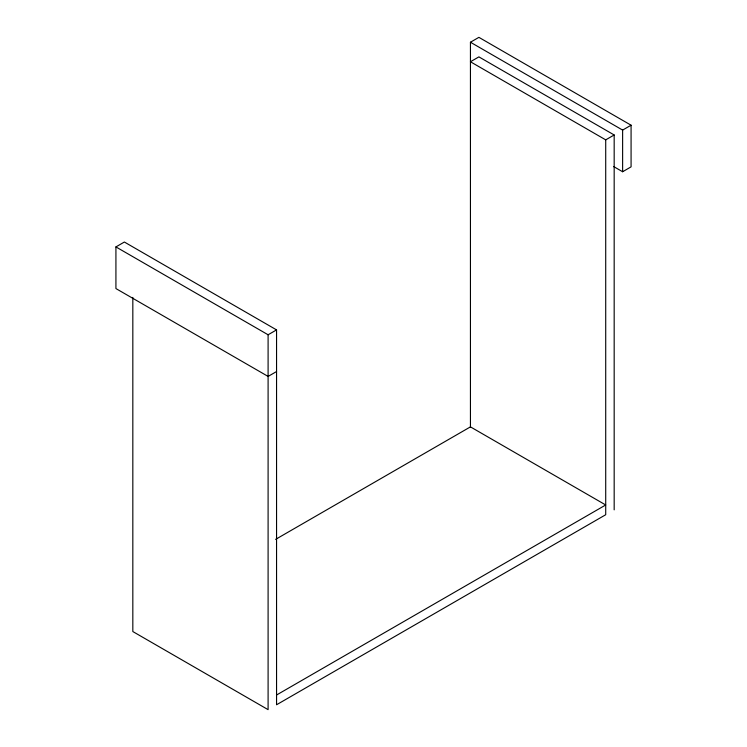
<?xml version="1.0" encoding="UTF-8"?>
<svg xmlns="http://www.w3.org/2000/svg" width="747" height="747" viewBox="0 0 747 747"><rect width="100%" height="100%" fill="white"/><g stroke="black" fill="none" stroke-linecap="round" stroke-linejoin="round"><path stroke-width="1.12" d="M276.558 371.548L268.098 376.423L115.925 288.566L115.925 246.912L124.375 242.028L276.558 329.894L276.558 704.766L605.714 514.73L605.714 139.857L470.442 61.758L478.902 56.875L614.174 134.974L614.174 509.846M470.442 427.321L470.442 42.234L478.902 37.35L631.075 125.207L631.075 166.861L622.624 171.745L613.558 166.506M115.925 246.912L268.098 334.777L276.558 329.894M605.714 139.857L614.174 134.974M470.442 42.234L622.624 130.09L631.075 125.207M275.578 539.381L470.442 426.873L605.714 504.972L276.558 695.009M622.624 130.09L622.624 171.745M268.098 334.777L268.098 376.423M268.098 376.684L268.098 709.65L132.826 631.551L132.826 297.427"/></g></svg>
